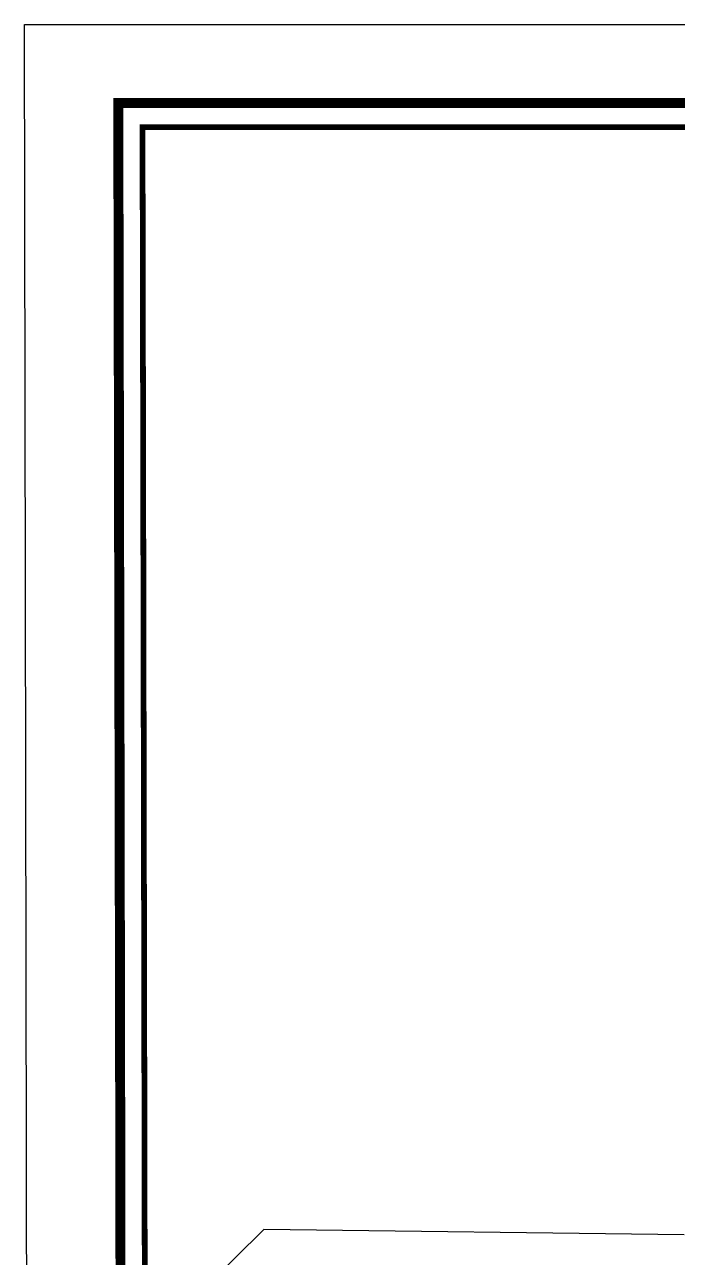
# Model space of a CAD drawing. Header units: centimetres. Extents: x 137745 to 146279, y 33619 to 36807.
# Drawn here: x 140650 to 141567, y 35076 to 36807 of the extents above; entities that cross this region are included whole.
import ezdxf

# ---------------------------------------------------------------- set-up
doc = ezdxf.new("R2010")
doc.units = ezdxf.units.CM
doc.header["$LTSCALE"] = 10
doc.header["$MEASUREMENT"] = 0
doc.layers.add('Auto-Antet', color=7, linetype='Continuous', lineweight=18)
doc.layers.add('LP-DIMENSION_INT_100', color=51, linetype='Continuous')
doc.layers.add('zemin', color=102, linetype='Continuous')

# ---------------------------------------------------------------- blocks, each defined once
blk = doc.blocks.new('LL')
at = {"layer": 'zemin'}
blk.add_lwpolyline([(138839.9, 35107.6), (138249.9, 35115), (138168.9, 35035), (138877.2, 34328.9), (138892.6, 34345.5)], dxfattribs=at)

msp = doc.modelspace()

# ---------------------------------------------------------------- linework, layer by layer
msp.add_lwpolyline([(140650.2, 36806.8), (143368.2, 36806.8), (143373.8, 33618.9), (140655.8, 33618.9)], close=True)
at = {"layer": 'Auto-Antet', "linetype": 'Continuous'}
msp.add_lwpolyline([(140655.8, 33618.9), (143373.8, 33618.9), (143368.2, 36806.8), (140650.2, 36806.8)], close=True, dxfattribs=at)
at = {"layer": 'Auto-Antet', "color": 1}
for points, const_width in [([(143258.2, 36696.8), (140781.7, 36696.8), (140787.3, 33728.9), (143263.8, 33728.9)], 14), ([(143224.2, 36662.8), (140815.7, 36662.8), (140821.3, 33762.9), (143229.8, 33762.9)], 8)]:
    msp.add_lwpolyline(points, close=True, dxfattribs=dict(at, const_width=const_width))

# ---------------------------------------------------------------- block references
at = {"layer": 'LP-DIMENSION_INT_100', "color": 2}
msp.add_blockref('LL', (2736.2, 0), dxfattribs=at)

doc.saveas('drawing.dxf')
